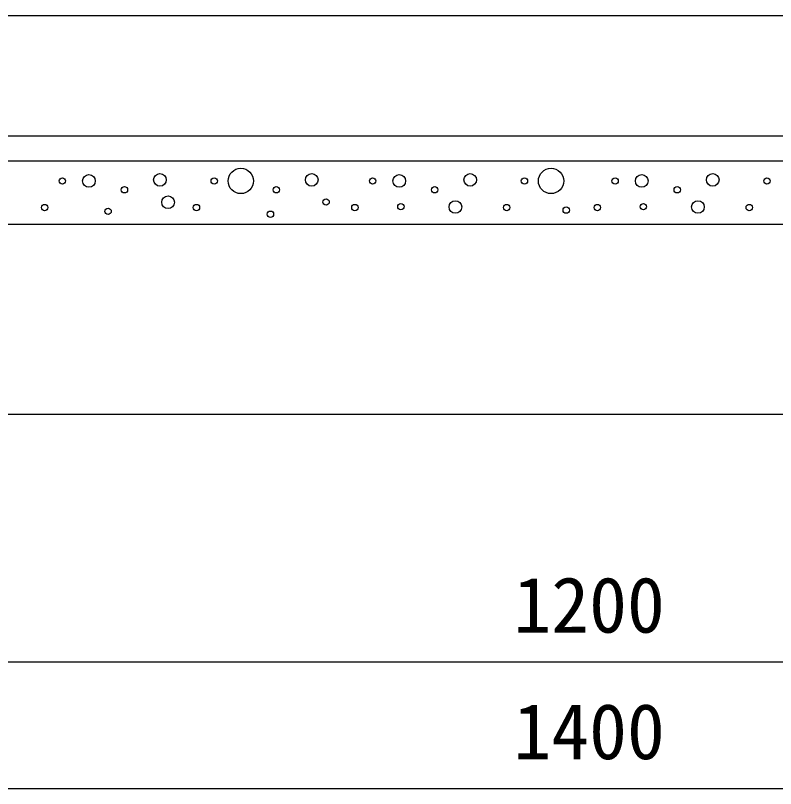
# Model space of a CAD drawing. Units: millimetres, scale not verified. Extents: x -33600 to 33600, y -11880 to 11880.
# Drawn here: x 7715 to 8316, y -2439 to -1828 of the extents above; entities that cross this region are included whole.
import ezdxf
from ezdxf.enums import TextEntityAlignment as Align

# ---------------------------------------------------------------- set-up
doc = ezdxf.new("R2010")
doc.units = ezdxf.units.MM
doc.header["$LTSCALE"] = 40
for name, color, linetype, lineweight in [('0-0_DIM', 7, 'Continuous', 25), ('0-2_HATCH', 6, 'Continuous', 25), ('0-5_OUTLINE', 3, 'Continuous', 25)]:
    doc.layers.add(name, color=color, linetype=linetype, lineweight=lineweight)
doc.styles.add('ＭＳ ゴシック', font='')
doc.styles.get('ＭＳ ゴシック').set_extended_font_data('MS Gothic')

msp = doc.modelspace()

# ---------------------------------------------------------------- linework, layer by layer
at = {"layer": '0-0_DIM'}
for p, q in [((7568.16, -2339.1), (8768.16, -2339.1)), ((7468.16, -2439.1), (8868.16, -2439.1))]:
    msp.add_line(p, q, dxfattribs=at)
at = {"layer": '0-2_HATCH'}
for centre, radius in [((7773.23, -1958.95), 5), ((7829.31, -1958.07), 5), ((7893.23, -1958.95), 10), ((7949.31, -1958.07), 5), ((8018.46, -1958.95), 5), ((8074.53, -1958.07), 5), ((8138.46, -1958.95), 10), ((8210.15, -1958.95), 5), ((8266.22, -1958.07), 5), ((7752.2, -1958.95), 2.5), ((7872.2, -1958.95), 2.5), ((7997.43, -1958.95), 2.5), ((8117.43, -1958.95), 2.5), ((8189.12, -1958.95), 2.5), ((8309.12, -1958.95), 2.5), ((7801.27, -1965.95), 2.5), ((7921.27, -1965.95), 2.5), ((8046.49, -1965.95), 2.5), ((8238.18, -1965.95), 2.5), ((7835.73, -1975.8), 5), ((7960.65, -1975.64), 2.5), ((7738.18, -1979.96), 2.5), ((7858.18, -1979.96), 2.5), ((7983.41, -1979.96), 2.5), ((8019.76, -1979.29), 2.5), ((8062.82, -1979.53), 5), ((8103.41, -1979.96), 2.5), ((8175.1, -1979.96), 2.5), ((8211.45, -1979.29), 2.5), ((8254.51, -1979.53), 5), ((8295.1, -1979.96), 2.5), ((7788.35, -1982.99), 2.5), ((7916.71, -1985.23), 2.5), ((8150.42, -1982.03), 2.5)]:
    msp.add_circle(centre, radius, dxfattribs=at)
at = {"layer": '0-5_OUTLINE'}
for p, q in [((7675.11, -1828.17), (8661.2, -1828.17)), ((7568.16, -1923.17), (8768.16, -1923.17)), ((7468.16, -1943.17), (8868.16, -1943.17)), ((7468.16, -1993.17), (8868.16, -1993.17)), ((7468.16, -2143.17), (8868.16, -2143.17))]:
    msp.add_line(p, q, dxfattribs=at)

# ---------------------------------------------------------------- texts
at = {"layer": '0-0_DIM', "style": 'ＭＳ ゴシック'}
for s, p in [('1200', (8108.69, -2329.1)), ('1400', (8108.69, -2429.1))]:
    msp.add_text(s, height=43.99, dxfattribs=at).set_placement(p, align=Align.BOTTOM_LEFT)

doc.saveas('drawing.dxf')
